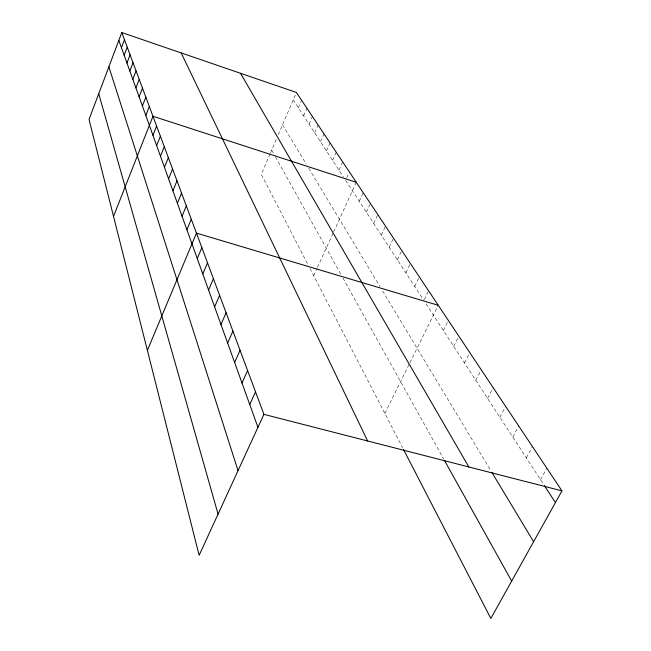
<?xml version="1.0" encoding="UTF-8"?>
<svg xmlns="http://www.w3.org/2000/svg" width="651" height="651" viewBox="0 0 651 651"><rect width="100%" height="100%" fill="white"/><g stroke="black" fill="none" stroke-linecap="round" stroke-linejoin="round"><path stroke-width="0.49" stroke-dasharray="3.25 2.44" d="M270.084 153.815L261.279 174.322L307.663 264.07M270.482 152.879L276.724 138.329M278.278 134.716L296.408 92.466M298.353 107.74L301.584 100.238M303.626 115.837L306.922 108.237M309.062 124.195L312.423 116.496M314.669 132.812L318.095 125.008M320.463 141.698L323.954 133.789M326.436 150.877L329.992 142.854M332.612 160.358L336.241 152.228M338.984 170.155L342.695 161.912M346.723 177.772L349.367 171.921M313.692 275.731L317.045 268.367M317.468 267.447L333.263 232.781M333.67 231.878L356.276 182.28M359.262 201.289L363.209 192.688M366.35 212.185L370.386 203.454M373.698 223.464L377.824 214.602M381.307 235.149L385.522 226.157M389.192 247.258L393.505 238.136M397.37 259.83L401.789 250.57M405.866 272.875L410.39 263.468M414.695 286.424L419.325 276.87M424.297 299.631L428.187 291.697M384.863 413.418L409.503 363.543M409.951 362.64L438.286 305.311M443.347 330.439L448.352 320.414M453.706 346.34L458.841 336.152M464.505 362.933L469.786 352.573M475.783 380.249L481.211 369.719M487.566 398.347L493.149 387.63M499.887 417.283L505.648 406.379M512.793 437.098L518.725 426.006M526.325 457.881L532.445 446.578M540.517 479.681L546.84 468.175M293.227 99.872L343.386 176.909M345.583 180.286L423.329 299.688M425.99 303.773L543.837 484.767M282.542 124.772L306.206 164.068M308.737 168.267L379.956 286.538M382.568 290.883L490.911 470.795M271.687 150.08L273.575 153.481M275.471 156.883L341.026 274.624M342.955 278.091L443.665 458.971M309.982 268.554L402.587 447.709"/><path stroke-width="0.98" d="M121.802 32.55L89.032 119.41L199.141 555.295L263.907 414.353L121.802 32.55L296.408 92.466L561.968 490.87L490.838 618.45L403.482 449.45M121.46 47.71L124.479 39.735M124.162 55.237L127.238 47.157M126.961 63.009L130.086 54.814M129.842 71.04L133.032 62.724M132.828 79.332L136.075 70.894M135.913 87.909L139.224 79.349M139.102 96.787L142.479 88.097M142.406 105.975L145.848 97.154M145.824 115.496L149.339 106.528M113.526 216.368L152.961 116.252L356.276 182.28M152.944 135.278L156.598 126.042M156.639 145.572L160.374 136.189M160.48 156.248L164.296 146.711M164.467 167.323L168.365 157.64M168.601 178.838L172.588 168.991M172.906 190.808L176.982 180.799M177.381 203.258L181.556 193.087M182.044 216.23L186.316 205.879M186.902 229.738L191.28 219.208M147.386 350.409L196.456 233.115L438.286 305.311M197.261 258.553L201.859 247.64M202.786 273.933L207.506 262.817M208.572 290.012L213.422 278.701M214.627 306.857L219.607 295.334M220.974 324.515L226.1 312.765M227.638 343.044L232.912 331.066M234.637 362.517L240.073 350.303M242.001 383L247.6 370.533M249.756 404.572L255.534 391.853M263.907 414.353L561.968 490.87M544.382 485.622L555.433 502.588M491.936 472.496L533.617 541.722M240.504 73.286L468.842 466.962M444.641 460.729L511.662 581.099M181.165 52.918L367.644 440.979M118.832 40.419L257.942 427.333M108.863 66.85L238.046 470.632M98.732 93.703L218.061 514.127"/></g></svg>
